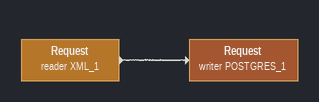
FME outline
Request (reader XML_1)
    -> Request (writer POSTGRES_1)
Request (writer POSTGRES_1)
